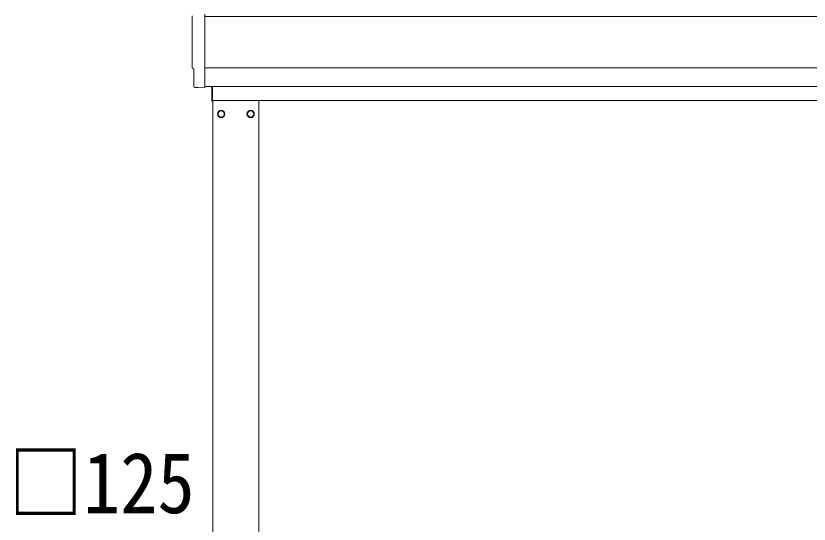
# Model space of a CAD drawing. Units: millimetres at full size, sheet at 1:50; details may follow other scales. Extents: x -14053 to 14053, y -9700 to 9700.
# Drawn here: x -7901 to -5749, y -3135 to -1757 of the extents above; entities that cross this region are included whole.
import ezdxf
from ezdxf.enums import TextEntityAlignment as Align

# ---------------------------------------------------------------- set-up
doc = ezdxf.new("R2010")
doc.units = ezdxf.units.MM
doc.header["$LTSCALE"] = 50
doc.layers.add('0-2_TEXT1', color=4, linetype='Continuous', lineweight=9)
doc.layers.add('0-8_TABLE1', color=6, linetype='Continuous', lineweight=9)
doc.styles.add('ＭＳ ゴシック', font='')
doc.styles.get('ＭＳ ゴシック').set_extended_font_data('MS Gothic')

msp = doc.modelspace()

# ---------------------------------------------------------------- linework, layer by layer
at = {"layer": '0-2_TEXT1'}
for p, q in [((-7388.66, -1752.54), (-7388.66, -1951.4)), ((-7388.66, -1758.66), (-2546.66, -1758.66)), ((-2546.66, -1898.55), (-7388.66, -1898.55)), ((-7408.29, -1951.4), (-7415.21, -1951.04)), ((-7388.66, -1948.37), (-2546.66, -1948.37)), ((-7369.66, -1988.77), (-7369.66, -1948.47)), ((-7367.66, -1948.47), (-7367.66, -1988.77)), ((-7367.66, -1988.77), (-7369.66, -1988.77)), ((-7367.66, -1986.27), (-2671.66, -1986.27)), ((-7366.66, -4841.27), (-7366.66, -1986.27)), ((-7241.66, -1986.27), (-7241.66, -4841.27)), ((-7335.56, -2023.02), (-7335.66, -2023.02)), ((-7272.76, -2023.02), (-7272.66, -2023.02)), ((-7335.56, -2023.52), (-7335.66, -2023.52)), ((-7272.76, -2023.52), (-7272.66, -2023.52))]:
    msp.add_line(p, q, dxfattribs=at)
for points in [[(-7418.05, -1948.05), (-7418.05, -1901.02), (-7418.65, -1901.02)], [(-7407.55, -1951.12), (-7406.89, -1950.49), (-7388.66, -1951.4)]]:
    msp.add_lwpolyline(points, dxfattribs=at)
for points in [[(-7344.16, -2013.46), (-7352.66, -2018.37), (-7352.66, -2028.18), (-7344.16, -2033.09), (-7335.66, -2028.18), (-7335.66, -2018.37)], [(-7264.16, -2013.46), (-7255.66, -2018.37), (-7255.66, -2028.18), (-7264.16, -2033.09), (-7272.66, -2028.18), (-7272.66, -2018.37)]]:
    msp.add_lwpolyline(points, close=True, dxfattribs=at)
for centre, radius in [((-7344.16, -2023.27), 10), ((-7344.16, -2023.27), 8.5), ((-7264.16, -2023.27), 10), ((-7264.16, -2023.27), 8.5)]:
    msp.add_circle(centre, radius, dxfattribs=at)
for centre, start, end in [((-7344.16, -2023.27), 171.25399, 188.74601), ((-7344.16, -2023.27), 111.25399, 128.74601), ((-7344.16, -2023.27), 51.25399, 68.74601), ((-7344.16, -2023.27), 1.66581, 8.74601), ((-7264.16, -2023.27), 171.25399, 178.33419), ((-7264.16, -2023.27), 111.25399, 128.74601), ((-7264.16, -2023.27), 51.25399, 68.74601), ((-7264.16, -2023.27), 351.25399, 8.74601), ((-7344.16, -2023.27), 231.25399, 248.74601), ((-7344.16, -2023.27), 291.25399, 308.74601), ((-7344.16, -2023.27), 351.25399, 358.33419), ((-7264.16, -2023.27), 181.66581, 188.74601), ((-7264.16, -2023.27), 231.25399, 248.74601), ((-7264.16, -2023.27), 291.25399, 308.74601)]:
    msp.add_arc(centre, 8.6, start, end, dxfattribs=at)
for centre, major_axis, ratio, start_param, end_param in [((-12185.94, -1827.62), (4763.38, 0), 0.99863, 6.2686928, 6.2979817), ((-7418.65, -1896.62), (-4.41, 0), 0.99863, 6.2686928, 7.8539816), ((-7415.05, -1948.04), (-2.18, -2.07), 0.9974, 5.5252311, 7.0411395), ((-7408.24, -1950.4), (-0.727, -0.69), 0.9974, 0.7579542, 1.5707963)]:
    msp.add_ellipse(centre, major_axis=major_axis, ratio=ratio, start_param=start_param, end_param=end_param, dxfattribs=at)

# ---------------------------------------------------------------- texts
at = {"layer": '0-8_TABLE1', "color": 7, "style": 'ＭＳ ゴシック', "width": 0.9}
msp.add_text('□125', height=165, dxfattribs=at).set_placement((-7921.49, -3155.24), align=Align.BOTTOM_LEFT)

doc.saveas('drawing.dxf')
